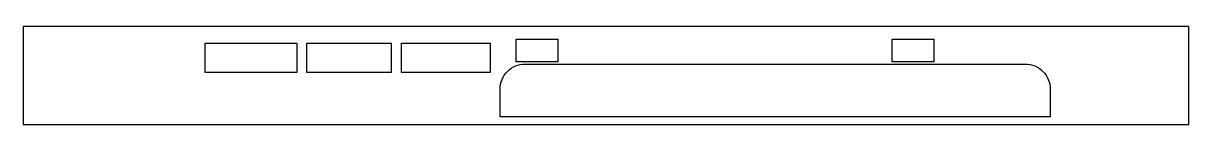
# Model space of a CAD drawing. Header units: millimetres. Extents: x 0 to 279, y 3 to 27.
import ezdxf

# ---------------------------------------------------------------- set-up
doc = ezdxf.new("R2010")
doc.units = ezdxf.units.MM
doc.layers.get('0').update_dxf_attribs({"linetype": 'CONTINUOUS'})

msp = doc.modelspace()

# ---------------------------------------------------------------- linework, layer by layer
for points in [[(279, 26.5), (0, 26.5), (0, 3), (279, 3)], [(65.45, 15.5), (43.5, 15.5), (43.5, 22.5), (65.45, 22.5)], [(88.04, 15.5), (67.9, 15.5), (67.9, 22.5), (88.04, 22.5)], [(111.76, 22.5), (111.76, 15.5), (90.54, 15.5), (90.54, 22.5)], [(128, 23.5), (128, 18), (118, 18), (118, 23.5)], [(218, 23.5), (218, 18), (208, 18), (208, 23.5)]]:
    msp.add_lwpolyline(points, close=True)
msp.add_lwpolyline([(120.15, 17.5), (239.85, 17.5, -0.414214), (245.85, 11.5), (245.85, 4.8), (114.15, 4.8), (114.15, 11.5, -0.414214)], format="xyb", close=True)

doc.saveas('drawing.dxf')
